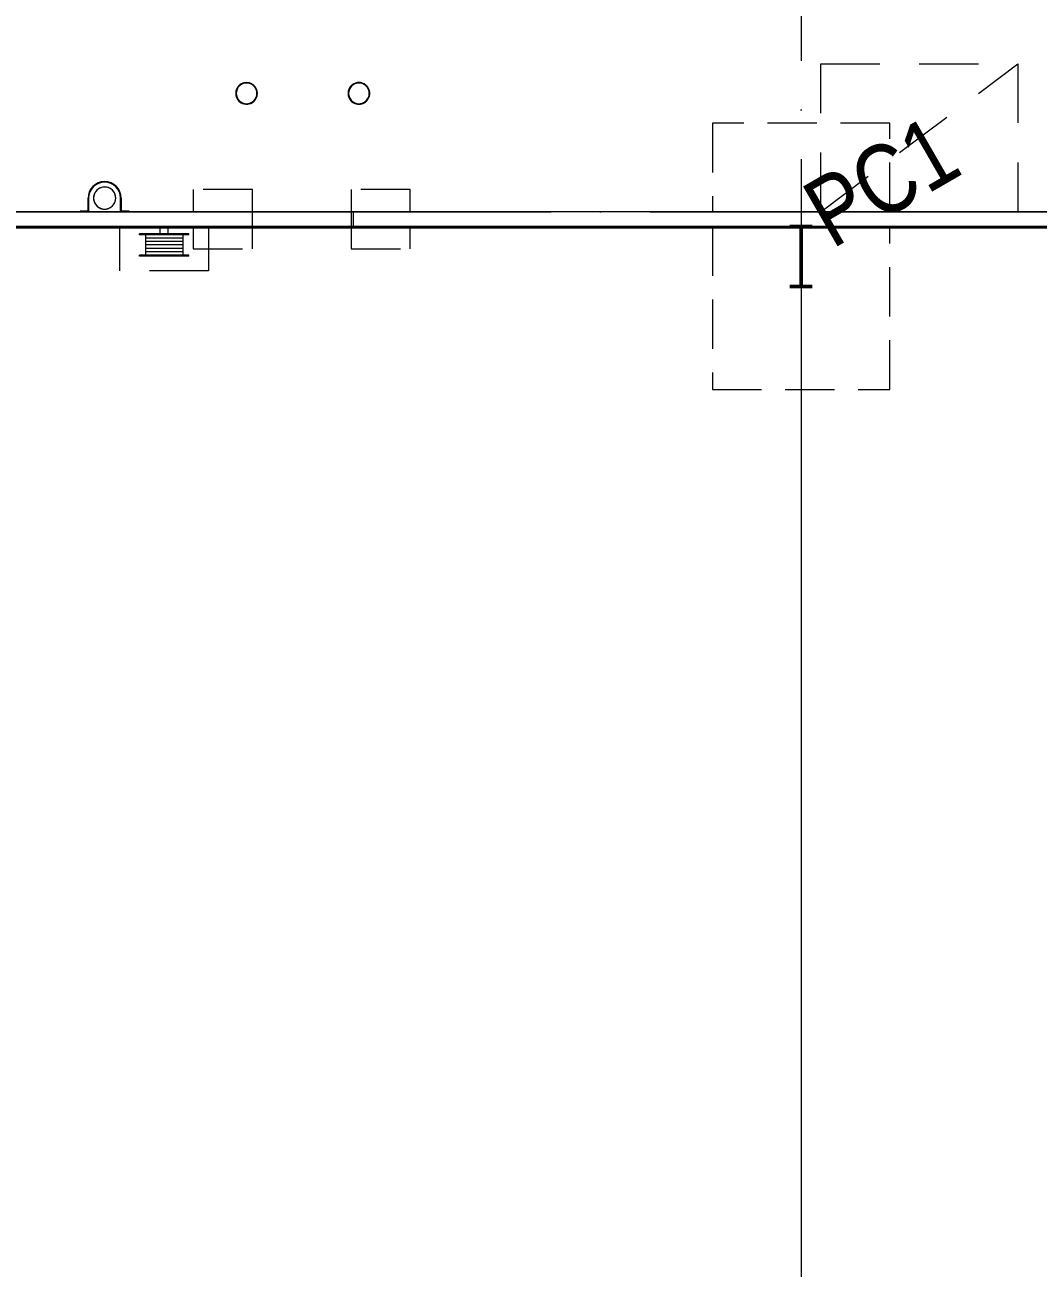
# Model space of a CAD drawing. Header units: millimetres. Extents: x 1606 to 178479, y -4237 to 231581.
# Drawn here: x 119036 to 129316, y 204737 to 217345 of the extents above; entities that cross this region are included whole.
import ezdxf

# ---------------------------------------------------------------- set-up
doc = ezdxf.new("R2010")
doc.units = ezdxf.units.MM
for name, pattern in [('_SGE_Grid Line', [13000, 12000, -500, 0, -500]), ('_SGE_Hidden', [740, 500, -240]), ('Dash', [1000, 600, -400])]:
    doc.linetypes.add(name, pattern=pattern)
for name, color, linetype, lineweight in [('0-1', 7, 'Continuous', 5), ('A-COLS', 52, 'Continuous', 18), ('A-COLS-1', 9, 'Continuous', 9), ('A-COLS-2', 52, 'Continuous', 9), ('A-GENM-1', 9, 'Continuous', 9), ('A-WALL-1', 253, 'Continuous', 18), ('A-WALL-2', 9, 'Continuous', 9), ('A-WALL-3', 113, 'Continuous', 20), ('P-SANR-FIXT-1', 9, 'Continuous', 9), ('P-SANR-FIXT-HDLN-1', 9, 'Dash', 9), ('Q-SPCQ-1', 9, 'Continuous', 9), ('Q-SPCQ-HDLN-1', 9, 'Dash', 9), ('S-COLS', 52, 'Continuous', 18), ('S-COLS-IDEN-1', 171, 'Continuous', 35), ('S-COLS-SYMB', 171, 'Continuous', 50), ('S-FNDN-1', 32, '_SGE_Hidden', 18), ('S-GRID-1', 1, '_SGE_Grid Line', 13)]:
    doc.layers.add(name, color=color, linetype=linetype, lineweight=lineweight)
doc.styles.add('Arial Narrow_4', font='ARIALN.TTF', dxfattribs={"height": 700})

# ---------------------------------------------------------------- blocks, each defined once
blk = doc.blocks.new('WYA_CO_BOLLARD - 220ø x 1200h _ Concrete Filled-8515376-WAREHOUSE SLAB PLAN')
at = {"layer": 'A-COLS'}
for start, end in [(90, 270), (270, 90)]:
    blk.add_arc((0, 0), 105, start, end, dxfattribs=at)
at = {"layer": 'A-COLS-2'}
for radius, start, end in [(110, 0, 180), (110, 165, 180), (110, 180, 0), (110, 180, 195), (110, 150, 165), (105, 116.4168, 198), (110, 135, 150), (110, 120, 135), (110, 105, 120), (105, 90, 115.2578), (110, 90, 105), (110, 75, 90), (105, 270, 90), (110, 60, 75), (110, 45, 60), (110, 30, 45), (110, 15, 30), (110, 0, 15), (110, 345, 360), (110, 195, 210), (105, 198, 211.8691), (110, 210, 225), (105, 213.1845, 215.3365), (105, 216, 233.3241), (110, 225, 240), (105, 234, 270), (110, 240, 255), (110, 255, 285), (110, 285, 315), (110, 315, 330), (110, 330, 345)]:
    blk.add_arc((0, 0), radius, start, end, dxfattribs=at)
blk = doc.blocks.new('WYA_CO_BOLLARD - 220ø x 1200h _ Concrete Filled-V5-WAREHOUSE SLAB PLAN')
at = {"layer": 'A-COLS'}
for start, end in [(90, 270), (270, 90)]:
    blk.add_arc((0, 0), 105, start, end, dxfattribs=at)
at = {"layer": 'A-COLS-2'}
for radius, start, end in [(110, 0, 180), (110, 165, 180), (110, 180, 0), (110, 180, 225), (110, 120, 165), (105, 162, 198), (105, 126, 162), (105, 116.4168, 126), (110, 75, 120), (105, 108, 115.2578), (105, 90, 108), (105, 72, 90), (110, 45, 75), (105, 54, 72), (105, 18, 54), (110, 30, 45), (110, 15, 30), (110, 330, 360), (105, 342, 18), (110, 0, 15), (105, 198, 211.8691), (105, 213.1845, 215.3365), (105, 216, 233.3241), (110, 225, 240), (105, 234, 270), (110, 240, 300), (105, 270, 306), (110, 300, 330), (105, 306, 342)]:
    blk.add_arc((0, 0), radius, start, end, dxfattribs=at)
blk = doc.blocks.new('SE_Nominal Area - Hydrant Booster_ 2000x1500-8219151-WAREHOUSE SLAB PLAN')
at = {"layer": 'Q-SPCQ-HDLN-1'}
for p, q in [((-1000, -750), (1000, 750)), ((-1000, -750), (-1000, 750)), ((-1000, 750), (1000, 750)), ((1000, 750), (1000, -750)), ((1000, -750), (-1000, -750))]:
    blk.add_line(p, q, dxfattribs=at)
blk = doc.blocks.new('SE_FHR-floor based - SE_FHR-floor based-8719268-WAREHOUSE SLAB PLAN')
at = {"layer": 'P-SANR-FIXT-1'}
for p, q in [((-250, 300), (-250, 290)), ((-250, 300), (250, 300)), ((-250, 290), (250, 290)), ((-189, 85), (-189, 290)), ((-189, 257.5), (189, 257.5)), ((189, 85), (189, 290)), ((250, 300), (250, 290)), ((-189, 222.5), (189, 222.5)), ((-189, 187.5), (189, 187.5)), ((-189, 152.5), (189, 152.5)), ((-250, 85), (-250, 75)), ((-250, 85), (250, 85)), ((-250, 75), (250, 75)), ((-189, 117.5), (189, 117.5)), ((-70, 15), (-70, 0)), ((-70, 15), (70, 15)), ((-70, 0), (70, 0)), ((-40, 75), (-40, 15)), ((40, 75), (40, 15)), ((70, 15), (70, 0)), ((250, 85), (250, 75))]:
    blk.add_line(p, q, dxfattribs=at)
at = {"layer": 'P-SANR-FIXT-HDLN-1'}
for p, q in [((-450, 0), (-450, 450)), ((-450, 450), (450, 450)), ((450, 450), (450, 0)), ((450, 0), (-450, 0))]:
    blk.add_line(p, q, dxfattribs=at)
blk = doc.blocks.new('WYA_RO_DP_Square _ Circular_With Offset - 100 SQ-8725624-WAREHOUSE SLAB PLAN')
at = {"layer": 'A-GENM-1'}
for radius, start, end in [(113, 163.318, 196.682), (112, 90, 270), (112, 158.0128, 160.6985), (112, 146.5502, 158.0128), (112, 140.4198, 146.5502), (112, 129.5802, 140.4198), (112, 123.4498, 129.5802), (112, 111.9872, 123.4498), (112, 107.2326, 111.9872), (112, 90, 106.682), (112, 270, 90), (113, 73.318, 90), (113, 68.0128, 71.2491), (113, 56.5502, 68.0128), (113, 50.4198, 56.5502), (113, 39.5802, 50.4198), (113, 33.4498, 39.5802), (113, 21.9872, 33.4498), (113, 19.3015, 21.9872), (113, 343.318, 16.682), (113, 199.3015, 201.9872), (113, 201.9872, 213.4498), (113, 213.4498, 219.5802), (113, 219.5802, 230.4198), (113, 230.4198, 235.3367), (113, 236.5502, 248.0128), (113, 248.0128, 253.318), (113, 253.318, 270), (112, 270, 286.682), (112, 289.3015, 291.9872), (112, 291.9872, 303.4498), (112, 303.4498, 309.5802), (112, 309.5802, 320.4198), (112, 320.4198, 326.5502), (112, 326.5502, 338.0128), (112, 338.0128, 342.7674)]:
    blk.add_arc((0, 0), radius, start, end, dxfattribs=at)
blk = doc.blocks.new('WYA_RO_Downpipe Guard_Square _ Circular_Adj Depth - 225 DIA - DP_P _2_-9159835-WAREHOUSE SLAB PLAN')
at = {"layer": 'P-SANR-FIXT-1'}
for p, q in [((-168.5, 137.5), (-168.5, 6)), ((-168.5, 6), (-168.5, 137.5)), ((-162.5, 0), (-162.5, 137.5)), ((-162.5, 137.5), (-162.5, 0)), ((162.5, 137.5), (162.5, 0)), ((162.5, 0), (162.5, 137.5)), ((168.5, 6), (168.5, 137.5)), ((168.5, 137.5), (168.5, 6)), ((-168.5, 6), (-248.5, 6)), ((-248.5, 6), (-248.5, 0)), ((-248.5, 0), (-248.5, 6)), ((-248.5, 6), (-168.5, 6)), ((-248.5, 0), (-162.5, 0)), ((-162.5, 0), (-248.5, 0)), ((162.5, 0), (248.5, 0)), ((248.5, 0), (162.5, 0)), ((248.5, 6), (168.5, 6)), ((168.5, 6), (248.5, 6)), ((248.5, 0), (248.5, 6)), ((248.5, 6), (248.5, 0))]:
    blk.add_line(p, q, dxfattribs=at)
for radius, start in [(168.5, 360), (168.5, 0), (162.5, 0), (162.5, 0)]:
    blk.add_arc((0, 137.5), radius, start, 180, dxfattribs=at)
blk = doc.blocks.new('WAREHOUSE MASS - WAREHOUSE MASS-9325044-WAREHOUSE SLAB PLAN')
at = {"layer": 'A-GENM-1'}
for p, q in [((114498, 59033), (18810, 59033)), ((22085, 59033), (114498, 59033))]:
    blk.add_line(p, q, dxfattribs=at)
blk = doc.blocks.new('23068_Challenger Spec EF_Central_v23_rvt-1-WAREHOUSE SLAB PLAN')
at = {"layer": 'A-WALL-1'}
for p, q in [((109897, 215450), (105981, 215450)), ((109983, 215450), (109897, 215450)), ((110308, 215450), (109983, 215450)), ((110394, 215450), (110308, 215450)), ((111645, 215450), (110394, 215450)), ((111645, 215300), (111645, 215450)), ((127275, 215450), (112665, 215450)), ((112665, 215450), (112665, 215300)), ((104495, 215300), (111645, 215300)), ((112665, 215300), (127125, 215300))]:
    blk.add_line(p, q, dxfattribs=at)
at = {"layer": 'A-WALL-2'}
for p, q in [((109897, 215450), (105981, 215450)), ((109983, 215450), (109897, 215450)), ((110308, 215450), (109983, 215450)), ((110394, 215450), (110308, 215450)), ((111645, 215450), (110394, 215450)), ((111645, 215300), (111645, 215450)), ((111645, 215450), (112665, 215450)), ((112665, 215450), (111645, 215450)), ((112665, 215450), (112665, 215300)), ((127125, 215450), (112665, 215450)), ((104495, 215300), (111645, 215300)), ((111645, 215300), (112665, 215300)), ((112665, 215300), (111645, 215300)), ((112665, 215300), (127125, 215300))]:
    blk.add_line(p, q, dxfattribs=at)
at = {"layer": 'A-COLS-1', "rotation": 180}
for name, p in [('WYA_CO_BOLLARD - 220ø x 1200h _ Concrete Filled-V5-WAREHOUSE SLAB PLAN', (111585, 216650)), ('WYA_CO_BOLLARD - 220ø x 1200h _ Concrete Filled-8515376-WAREHOUSE SLAB PLAN', (112725, 216650))]:
    blk.add_blockref(name, p, dxfattribs=at)
at = {"layer": 'A-GENM-1'}
for name, p in [('WYA_RO_DP_Square _ Circular_With Offset - 100 SQ-8725624-WAREHOUSE SLAB PLAN', (110145, 215588)), ('WAREHOUSE MASS - WAREHOUSE MASS-9325044-WAREHOUSE SLAB PLAN', (11225, 156252))]:
    blk.add_blockref(name, p, dxfattribs=at)
at = {"layer": 'P-SANR-FIXT-1'}
blk.add_blockref('WYA_RO_Downpipe Guard_Square _ Circular_Adj Depth - 225 DIA - DP_P _2_-9159835-WAREHOUSE SLAB PLAN', (110145, 215450), dxfattribs=at)
at = {"layer": 'P-SANR-FIXT-1', "rotation": 180}
blk.add_blockref('SE_FHR-floor based - SE_FHR-floor based-8719268-WAREHOUSE SLAB PLAN', (110749, 215300), dxfattribs=at)
at = {"layer": 'Q-SPCQ-1'}
blk.add_blockref('SE_Nominal Area - Hydrant Booster_ 2000x1500-8219151-WAREHOUSE SLAB PLAN', (118410, 216200), dxfattribs=at)
blk = doc.blocks.new('SGE_SCL-Column-Steel-UB - PC1 - 610UB113-2213953-WAREHOUSE SLAB PLAN')
at = {"layer": 'S-COLS-SYMB'}
for p, q in [((114, 303.5), (-114, 303.5)), ((0, -303.5), (0, 303.5)), ((-114, -303.5), (114, -303.5))]:
    blk.add_line(p, q, dxfattribs=at)
blk = doc.blocks.new('SGE Footing-Rectangular - F1A-2636219-WAREHOUSE SLAB PLAN')
at = {"layer": 'S-FNDN-1'}
for p, q in [((900, 1350), (-900, 1350)), ((-900, 1350), (-900, -303.5)), ((900, -303.5), (900, 1350)), ((-900, -453.5), (-900, -1350)), ((900, -1350), (900, -453.5)), ((-900, -1350), (900, -1350))]:
    blk.add_line(p, q, dxfattribs=at)

msp = doc.modelspace()

# ---------------------------------------------------------------- linework, layer by layer
at = {"layer": 'A-WALL-3'}
for p, q in [((136976, 215450.1), (113691, 215450.1)), ((121346, 215300.1), (121346, 215450.1)), ((122346, 215450.1), (122346, 215300.1)), ((126911, 215450.1), (126911, 215300.1)), ((136976, 215300.1), (113691, 215300.1))]:
    msp.add_line(p, q, dxfattribs=at)
at = {"layer": 'S-FNDN-1'}
for p, q in [((121345.5, 215675.1), (120745.5, 215675.1)), ((120745.5, 215675.1), (120745.5, 215450.1)), ((121345.5, 215450.1), (121345.5, 215675.1)), ((122946, 215675.1), (122346, 215675.1)), ((122346, 215675.1), (122346, 215450.1)), ((122946, 215450.1), (122946, 215675.1)), ((120745.5, 215300.1), (120745.5, 215075.1)), ((121345.5, 215075.1), (121345.5, 215300.1)), ((122346, 215300.1), (122346, 215075.1)), ((122946, 215075.1), (122946, 215300.1)), ((120745.5, 215075.1), (121345.5, 215075.1)), ((122346, 215075.1), (122946, 215075.1))]:
    msp.add_line(p, q, dxfattribs=at)
at = {"layer": 'S-GRID-1'}
for p, q in [((126911, 228981.4), (126911, 152677.4)), ((34376.1, 215450.1), (160058.5, 215450.1))]:
    msp.add_line(p, q, dxfattribs=at)

# ---------------------------------------------------------------- block references
at = {"layer": '0-1'}
msp.add_blockref('23068_Challenger Spec EF_Central_v23_rvt-1-WAREHOUSE SLAB PLAN', (9700.7, 0), dxfattribs=at)
at = {"layer": 'S-COLS', "rotation": 180}
msp.add_blockref('SGE_SCL-Column-Steel-UB - PC1 - 610UB113-2213953-WAREHOUSE SLAB PLAN', (126911, 214996.6), dxfattribs=at)
at = {"layer": 'S-FNDN-1', "rotation": 180}
msp.add_blockref('SGE Footing-Rectangular - F1A-2636219-WAREHOUSE SLAB PLAN', (126911, 214996.6), dxfattribs=at)

# ---------------------------------------------------------------- texts
at = {"layer": 'S-COLS-IDEN-1', "insert": (126874.5, 215672.5), "char_height": 700, "width": 1908.016, "attachment_point": 1, "rotation": 30, "style": 'Arial Narrow_4'}
msp.add_mtext('PC1', dxfattribs=at)

doc.saveas('drawing.dxf')
